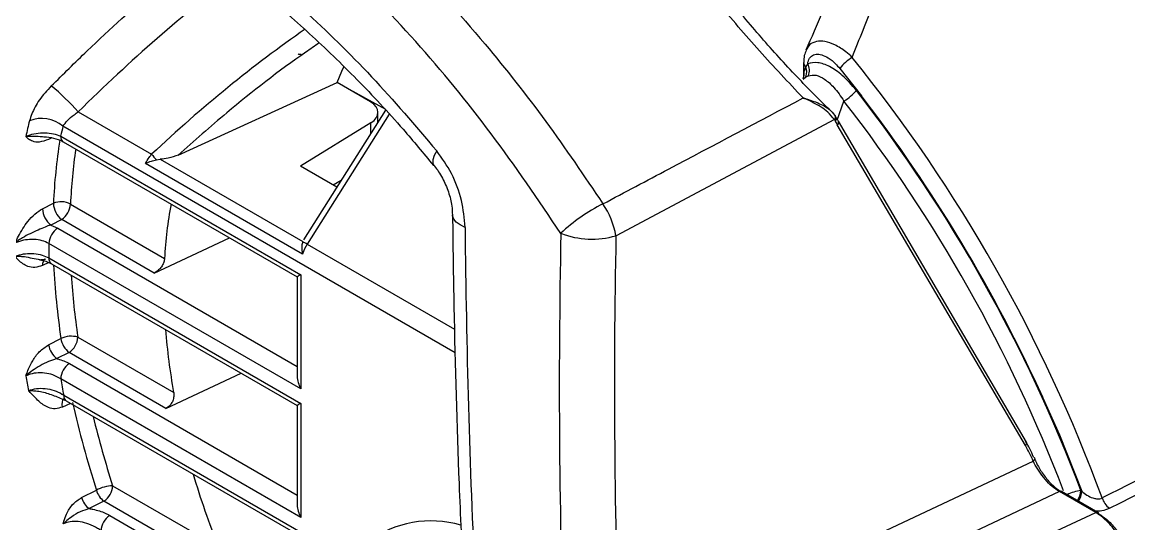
# Model space of a CAD drawing. Extents: x 7 to 113, y 1 to 87.
# Drawn here: x 11.215 to 13.849, y 4.545 to 5.739 of the extents above; entities that cross this region are included whole.
import ezdxf

# ---------------------------------------------------------------- set-up
doc = ezdxf.new("R2010")
doc.units = 0
doc.header["$MEASUREMENT"] = 0
doc.layers.add('OBJECT', color=7, linetype='CONTINUOUS')

msp = doc.modelspace()

# ---------------------------------------------------------------- linework, layer by layer
at = {"layer": 'OBJECT'}
for p, q in [((13.0748, 5.6432), (13.0748, 5.6119)), ((13.0844, 5.6402), (13.0799, 5.6336)), ((13.08, 5.6091), (13.0861, 5.6118)), ((13.1606, 5.629), (13.2123, 5.5636)), ((11.586, 5.4228), (11.9643, 5.5954)), ((12.0441, 5.5493), (11.9643, 5.5954)), ((12.0806, 5.5312), (11.9778, 5.5875)), ((13.0735, 5.6038), (13.08, 5.6091)), ((13.1544, 5.506), (13.1708, 5.5514)), ((11.3481, 5.5256), (11.5229, 5.4247)), ((12.0795, 5.5295), (11.8846, 5.2208)), ((12.0884, 5.5199), (11.8932, 5.2109)), ((12.0617, 5.5014), (12.0617, 5.5245)), ((13.1479, 5.5072), (12.6282, 5.2309)), ((13.1497, 5.5041), (13.1479, 5.5072)), ((13.1521, 5.5122), (13.1501, 5.516)), ((12.2456, 4.9524), (11.3119, 5.4914)), ((12.0449, 5.4999), (11.8774, 5.3963)), ((12.0449, 5.4747), (12.0449, 5.4999)), ((13.6027, 4.7312), (13.1549, 5.4949)), ((13.6053, 4.7398), (13.1575, 5.5035)), ((11.2851, 5.4636), (11.2778, 5.4602)), ((11.3065, 5.468), (11.8782, 5.138)), ((11.3127, 5.4543), (11.8694, 5.1329)), ((11.8821, 5.1873), (11.5086, 5.4029)), ((11.5342, 5.4118), (11.5433, 5.4129)), ((11.5433, 5.4129), (11.8826, 5.217)), ((11.9639, 5.3464), (11.8774, 5.3963)), ((11.9549, 5.3516), (11.9742, 5.3628)), ((11.2635, 5.2951), (11.2892, 5.308)), ((11.3297, 5.3058), (11.5536, 5.1765)), ((11.3089, 5.2693), (11.2831, 5.2563)), ((11.5291, 5.1421), (11.3089, 5.2693)), ((11.2831, 5.2563), (11.2994, 5.2489)), ((11.2994, 5.2489), (11.8694, 4.9198)), ((11.5291, 5.1421), (11.7082, 5.226)), ((11.8826, 5.217), (11.8823, 5.2161)), ((11.8782, 4.8662), (11.2786, 5.2124)), ((11.8932, 5.2109), (12.2439, 5.0084)), ((11.2781, 5.1671), (11.2635, 5.1603)), ((11.2786, 5.1779), (11.8782, 4.8318)), ((11.2848, 5.1642), (11.8694, 4.8267)), ((11.8782, 5.138), (11.8782, 4.8662)), ((11.8694, 5.1329), (11.8694, 4.8958)), ((11.2778, 4.9711), (11.307, 4.9859)), ((11.3472, 4.9895), (11.5754, 4.8577)), ((11.3263, 4.953), (11.2971, 4.9382)), ((11.5571, 4.8198), (11.3263, 4.953)), ((11.3273, 4.9266), (11.8694, 4.6136)), ((11.5571, 4.8198), (11.736, 4.9037)), ((11.8782, 4.56), (11.3065, 4.8901)), ((11.3136, 4.8515), (11.8782, 4.5256)), ((11.3302, 4.8318), (11.3107, 4.8229)), ((11.3199, 4.8378), (11.8694, 4.5205)), ((11.8694, 4.8267), (11.8694, 4.5896)), ((11.8782, 4.8318), (11.8782, 4.56)), ((13.0509, 4.4262), (13.6213, 4.6943)), ((11.3564, 4.6076), (11.3916, 4.6252)), ((11.4302, 4.6354), (11.682, 4.49)), ((13.6836, 4.6217), (13.0945, 4.3448)), ((13.77, 4.5719), (13.6836, 4.6217)), ((13.7751, 4.5724), (13.6888, 4.6223)), ((13.7367, 4.623), (13.7347, 4.6241)), ((11.4093, 4.5988), (11.3742, 4.5812)), ((11.6711, 4.4477), (11.4093, 4.5988)), ((11.4234, 4.5649), (11.7757, 4.3615)), ((13.1945, 4.3053), (13.77, 4.5719))]:
    msp.add_line(p, q, dxfattribs=at)
at = {"layer": 'OBJECT', "flags": 128}
for points in [[(11.9643, 5.5954), (11.9757, 5.6225), (11.9805, 5.6329)], [(13.1485, 5.5177), (13.1496, 5.5169), (13.1502, 5.5161)], [(12.2014, 5.4331), (12.1953, 5.4216), (12.1921, 5.4118), (12.192, 5.4039), (12.1945, 5.3989)], [(12.269, 5.2508), (12.2572, 5.2565), (12.2481, 5.2631), (12.2421, 5.2703), (12.2393, 5.2778), (12.2391, 5.2802)], [(11.3107, 4.8229), (11.3101, 4.829), (11.3105, 4.8345), (11.3118, 4.8391), (11.3141, 4.8425), (11.3168, 4.8443)], [(13.6445, 4.8453), (13.6834, 4.7565), (13.7367, 4.623)], [(13.6219, 4.704), (13.6232, 4.7033), (13.624, 4.7023), (13.6245, 4.7011), (13.6247, 4.6998), (13.6244, 4.6984), (13.6237, 4.697), (13.6226, 4.6956), (13.6213, 4.6943)]]:
    msp.add_lwpolyline(points, dxfattribs=at)
at = {"layer": 'OBJECT'}
for centre, radius, start, end in [((13.0878, 5.6439), 0.013, 183.8423, 232.7051), ((13.0552, 5.6241), 0.0333, 338.3289, 28.7815), ((13.2483, 5.5599), 0.1116, 121.1993, 141.7315), ((10.3084, 3.3279), 3.7045, 20.1933, 38.9238), ((13.0519, 5.6213), 0.0306, 336.5377, 23.75), ((10.9602, 5.1885), 0.5139, 40.99, 50.9145), ((13.1057, 5.6581), 0.1249, 301.407, 319.2976), ((10.3138, 3.3311), 3.6571, 20.7055, 37.8796), ((10.2977, 3.321), 3.6776, 24.4863, 37.5764), ((10.3233, 3.3365), 3.6075, 20.9079, 37.878), ((11.2611, 5.4316), 0.0785, 49.682, 111.6683), ((13.1432, 5.5132), 0.00762, 308.1731, 22.5322), ((13.1455, 5.5101), 0.00728, 305.1276, 17.9414), ((12.2802, 5.2471), 1.0792, 166.1995, 168.2337), ((12.3129, 5.2454), 1.0308, 166.1943, 167.5287), ((13.1506, 5.5008), 0.00739, 306.347, 20.9264), ((12.5931, 5.2523), 1.305, 170.9269, 177.552), ((11.3207, 5.4662), 0.0144, 172.7596, 235.93), ((12.6309, 5.2492), 1.3024, 171.6977, 177.5122), ((11.7171, 5.5848), 0.2517, 219.5018, 223.4022), ((11.3141, 5.2964), 0.0506, 181.4706, 232.2571), ((11.3073, 5.267), 0.0448, 59.9247, 113.7569), ((11.3398, 5.3093), 0.0506, 181.4564, 232.2575), ((11.2835, 5.3079), 0.0462, 303.2297, 357.3473), ((12.5471, 5.1238), 0.9949, 169.4279, 176.9595), ((12.7849, 4.9327), 0.4186, 116.6686, 133.459), ((12.436, 5.1964), 0.1952, 10.1984, 34.4165), ((11.3247, 5.2103), 0.0462, 123.23, 177.3476), ((11.8635, 5.1622), 0.057, 58.5201, 70.7247), ((12.5707, 5.426), 0.2033, 248.7404, 286.4015), ((12.7877, 5.1952), 1.5092, 179.3461, 180.6539), ((11.2783, 5.163), 0.015, 125.4375, 190.2035), ((11.2928, 5.1761), 0.0144, 172.7606, 235.929), ((13.126, 5.2538), 1.8386, 182.8805, 188.3769), ((13.1604, 5.2556), 1.8326, 183.7039, 188.3486), ((13.0735, 5.1285), 1.5224, 184.5533, 190.2464), ((11.3318, 4.9356), 0.056, 74.0391, 116.1977), ((11.358, 4.9937), 0.0516, 188.6702, 232.0924), ((11.301, 4.9916), 0.0462, 303.2299, 357.347), ((11.3288, 4.9789), 0.0516, 188.6716, 232.092), ((11.3526, 4.8879), 0.0462, 123.2303, 177.3476), ((13.2954, 5.2453), 2.1008, 189.5403, 190.5131), ((13.3285, 5.2465), 2.0532, 189.9968, 191.0924), ((11.3279, 4.8497), 0.0144, 172.7815, 235.908), ((13.6534, 5.3502), 2.3752, 192.5518, 197.7705), ((13.6798, 5.3555), 2.3621, 193.5799, 197.75), ((13.5984, 4.7371), 0.00739, 306.35, 20.9239), ((13.5677, 5.2419), 2.0301, 196.5526, 201.7367), ((11.4319, 4.5501), 0.0853, 91.158, 118.2211), ((11.4406, 4.639), 0.0509, 195.7351, 232.1655), ((11.384, 4.6375), 0.0462, 303.2295, 357.3475), ((13.6867, 4.6177), 0.00508, 65.8647, 126.7806), ((13.7465, 4.525), 0.0998, 96.7677, 116.3075), ((13.6902, 4.6259), 0.0446, 325.0723, 357.7617), ((13.6916, 4.6249), 0.0452, 325.3004, 357.5336), ((11.4054, 4.6214), 0.0509, 195.7195, 232.1659), ((13.8333, 4.6219), 0.0504, 197.5917, 232.1966), ((11.4487, 4.5263), 0.0462, 123.2302, 177.3474), ((13.773, 4.5678), 0.00508, 65.8647, 126.7806), ((13.7727, 4.5687), 0.00443, 3.2317, 56.8453), ((12.1882, 4.3013), 0.2508, 73.6712, 126.8142)]:
    msp.add_arc(centre, radius, start, end, dxfattribs=at)
for centre, major_axis, ratio, start_param, end_param in [((11.8768, 4.0536), (1.4456, 2.1448), 0.522119, 0.993394, 1.205), ((11.9047, 4.0967), (1.2421, 1.844), 0.519337, 0.924375, 1.159868), ((12.0017, 5.5239), (0.06, 0.0009), 0.587275, 5.506205, 7.059548), ((13.5115, 5.8341), (0.2555, 0.4414), 0.719689, 2.727079, 2.754128), ((23.1479, 11.2893), (5.5041, 16.751), 0.560269, 2.115265, 2.169133), ((26.3732, 9.4274), (8.7039, 15.04), 0.71887, 2.225239, 2.289687), ((26.4342, 9.3921), (8.654, 14.9534), 0.719689, 2.225246, 2.289695), ((11.9203, 5.1892), (0.0296, 0.0522), 0.572321, 1.47916, 1.919366), ((11.8994, 5.1502), (0.03, 0.0173), 0.00007, 2.356154, 3.141552), ((11.8994, 4.8785), (-0.0212, 0.0367), 0.577335, 0.785358, 1.570756), ((11.8994, 4.844), (0.03, 0.0173), 0.00007, 2.356154, 3.141633), ((13.2541, 4.4088), (0.2504, 0.4328), 0.716843, 5.787436, 5.895695), ((13.2602, 4.4053), (0.2454, 0.4241), 0.719689, 5.787461, 5.89572), ((11.8994, 4.5723), (-0.0212, 0.0367), 0.577335, 0.785358, 1.570756)]:
    msp.add_ellipse(centre, major_axis=major_axis, ratio=ratio, start_param=start_param, end_param=end_param, dxfattribs=at)
for points, knots in [([(10.4104, 6.5691), (10.4776, 6.5809), (10.6121, 6.6045), (10.8262, 6.5985), (11.0457, 6.5621), (11.2685, 6.491), (11.4912, 6.3879), (11.7102, 6.2544), (11.9224, 6.0914), (12.1258, 5.9028), (12.3056, 5.7045), (12.463, 5.505), (12.5524, 5.3728), (12.5971, 5.3067)], [0, 0, 0, 0, 0.0947289, 0.1897538, 0.2844742, 0.3792526, 0.4743386, 0.5691143, 0.6628629, 0.7569108, 0.8506657, 0.9253324, 1, 1, 1, 1]), ([(12.497, 5.2365), (12.4426, 5.3168), (12.3337, 5.4777), (12.1535, 5.6961), (11.963, 5.8941), (11.7623, 6.0664), (11.5546, 6.212), (11.3432, 6.3284), (11.1306, 6.4131), (10.92, 6.4673), (10.7248, 6.4887), (10.5464, 6.4847), (10.4405, 6.4644), (10.3875, 6.4543)], [0, 0, 0, 0, 0.0941084, 0.1885081, 0.2826058, 0.3767764, 0.4712531, 0.5654204, 0.6584643, 0.7518055, 0.8448573, 0.9224279, 1, 1, 1, 1]), ([(10.6884, 6.3065), (10.7366, 6.3045), (10.833, 6.3005), (10.983, 6.2733), (11.136, 6.23), (11.2896, 6.1694), (11.4412, 6.0931), (11.5912, 6.0013), (11.7399, 5.8934), (11.893, 5.7637), (12.0486, 5.6122), (12.1503, 5.493), (12.2014, 5.4331)], [0, 0, 0, 0, 0.095398, 0.1907956, 0.2889546, 0.3871132, 0.4825164, 0.5779195, 0.6761073, 0.7742954, 0.8866037, 1, 1, 1, 1]), ([(10.7575, 6.2346), (10.7782, 6.2346), (10.8374, 6.2346), (10.9383, 6.2218), (11.059, 6.1972), (11.1812, 6.1604), (11.3036, 6.1124), (11.4253, 6.0534), (11.546, 5.9837), (11.6655, 5.9037), (11.7834, 5.8134), (11.8993, 5.7133), (12.0123, 5.6036), (12.1108, 5.4987), (12.1697, 5.4273), (12.1936, 5.3983)], [0, 0, 0, 0, 0.044901, 0.127873, 0.210549, 0.292984, 0.3752, 0.456609, 0.537595, 0.618668, 0.699864, 0.781207, 0.862702, 0.944336, 1, 1, 1, 1]), ([(13.1905, 5.6554), (13.2076, 5.6988), (13.2448, 5.7932), (13.2825, 5.8849), (13.3028, 5.9343)], [0, 0, 0, 0, 0.460735, 1, 1, 1, 1]), ([(11.2842, 5.5874), (11.3125, 5.6153), (11.3946, 5.6963), (11.5158, 5.8066), (11.6129, 5.8819), (11.6511, 5.9115)], [0, 0, 0, 0, 0.242354, 0.702629, 1, 1, 1, 1]), ([(13.188, 5.9215), (13.1778, 5.8985), (13.1417, 5.8167), (13.106, 5.7326), (13.0803, 5.6722)], [0, 0, 0, 0, 0.281039, 1, 1, 1, 1]), ([(13.0737, 5.5587), (13.0385, 5.596), (12.9679, 5.6708), (12.9027, 5.7477), (12.87, 5.7863)], [0, 0, 0, 0, 0.497922, 1, 1, 1, 1]), ([(13.1407, 5.527), (13.1151, 5.5522), (13.0593, 5.6072), (12.9779, 5.6973), (12.9236, 5.7617), (12.896, 5.7944)], [0, 0, 0, 0, 0.293924, 0.641136, 1, 1, 1, 1]), ([(13.1905, 5.6554), (13.1855, 5.6599), (13.1723, 5.6719), (13.1498, 5.6858), (13.1255, 5.6941), (13.1049, 5.6942), (13.0887, 5.6874), (13.0832, 5.677), (13.0806, 5.672)], [0, 0, 0, 0, 0.119228, 0.318817, 0.498972, 0.66867, 0.840348, 1, 1, 1, 1]), ([(11.9217, 5.6896), (11.9111, 5.6823), (11.8357, 5.6307), (11.7223, 5.5434), (11.6243, 5.4567), (11.586, 5.4228)], [0, 0, 0, 0, 0.090061, 0.644113, 1, 1, 1, 1]), ([(11.8715, 5.6636), (11.8717, 5.6635), (11.8732, 5.6631), (11.8757, 5.6629), (11.8781, 5.6629), (11.8787, 5.6629), (11.8787, 5.6629)], [0, 0, 0, 0, 0.150452, 0.807063, 0.98734, 1, 1, 1, 1]), ([(13.081, 5.6722), (13.0792, 5.6682), (13.0751, 5.6591), (13.0755, 5.6488), (13.0756, 5.643)], [0, 0, 0, 0, 0.44339, 1, 1, 1, 1]), ([(13.0844, 5.6402), (13.0849, 5.6425), (13.0865, 5.6499), (13.0926, 5.659), (13.1039, 5.6639), (13.118, 5.6624), (13.1342, 5.6546), (13.1489, 5.6426), (13.1574, 5.6327), (13.1606, 5.629)], [0, 0, 0, 0, 0.072611, 0.232464, 0.384311, 0.536497, 0.701328, 0.887553, 1, 1, 1, 1]), ([(13.2004, 5.5766), (13.1894, 5.5894), (13.1692, 5.6127), (13.1371, 5.6345), (13.1078, 5.6454), (13.0922, 5.6419), (13.0844, 5.6402)], [0, 0, 0, 0, 0.296309, 0.542641, 0.770962, 1, 1, 1, 1]), ([(13.0744, 5.6116), (13.0746, 5.6108), (13.075, 5.6083), (13.0737, 5.6061), (13.0727, 5.6046)], [0, 0, 0, 0, 0.3349196, 1, 1, 1, 1]), ([(13.0799, 5.6336), (13.0775, 5.6279), (13.0743, 5.6208), (13.0752, 5.6133), (13.0754, 5.6117)], [0, 0, 0, 0, 0.79066, 1, 1, 1, 1]), ([(13.0861, 5.6118), (13.0921, 5.6128), (13.1041, 5.6149), (13.1256, 5.6039), (13.1489, 5.5835), (13.163, 5.5628), (13.1708, 5.5514)], [0, 0, 0, 0, 0.220289, 0.445216, 0.694221, 1, 1, 1, 1]), ([(11.2842, 5.5874), (11.2791, 5.582), (11.2639, 5.566), (11.2434, 5.5369), (11.2359, 5.5153), (11.2322, 5.5045)], [0, 0, 0, 0, 0.201187, 0.599016, 1, 1, 1, 1]), ([(12.5971, 5.3067), (12.6492, 5.3343), (12.8081, 5.4184), (12.9669, 5.5024), (13.0737, 5.5587)], [0, 0, 0, 0, 0.328344, 1, 1, 1, 1]), ([(13.1479, 5.5072), (13.1431, 5.5134), (13.1309, 5.5289), (13.1042, 5.5447), (13.0832, 5.5547), (13.075, 5.5582), (13.0738, 5.5587), (13.0737, 5.5587)], [0, 0, 0, 0, 0.291273, 0.731775, 0.961022, 0.99599, 1, 1, 1, 1]), ([(13.0737, 5.5587), (13.0738, 5.5587), (13.0749, 5.5584), (13.0785, 5.5574), (13.0906, 5.5539), (13.112, 5.5461), (13.1357, 5.534), (13.1449, 5.5224), (13.1485, 5.5177)], [0, 0, 0, 0, 0.003813, 0.036465, 0.111777, 0.383706, 0.753032, 1, 1, 1, 1]), ([(11.3119, 5.4914), (11.3151, 5.4959), (11.3215, 5.505), (11.3353, 5.5167), (11.3449, 5.5233), (11.3481, 5.5256)], [0, 0, 0, 0, 0.396075, 0.797139, 1, 1, 1, 1]), ([(13.1575, 5.5035), (13.157, 5.5042), (13.1553, 5.5072), (13.1536, 5.5102), (13.1524, 5.5124)], [0, 0, 0, 0, 0.250015, 1, 1, 1, 1]), ([(11.2237, 5.4672), (11.2255, 5.4679), (11.2326, 5.4711), (11.2478, 5.4749), (11.2689, 5.4763), (11.2899, 5.4742), (11.3009, 5.4701), (11.3065, 5.468)], [0, 0, 0, 0, 0.075651, 0.298161, 0.527692, 0.762957, 1, 1, 1, 1]), ([(11.2237, 5.4672), (11.2238, 5.4672), (11.2246, 5.4673), (11.2294, 5.4679), (11.2402, 5.4685), (11.2549, 5.4673), (11.2654, 5.4666), (11.2693, 5.4664)], [0, 0, 0, 0, 0.0057054, 0.0659364, 0.3707201, 0.7655581, 1, 1, 1, 1]), ([(11.2778, 5.4602), (11.2701, 5.4574), (11.2557, 5.4523), (11.2402, 5.4547), (11.2307, 5.46), (11.226, 5.4645), (11.2241, 5.4667), (11.2237, 5.4671), (11.2237, 5.4672)], [0, 0, 0, 0, 0.315256, 0.591485, 0.816996, 0.968797, 0.996837, 1, 1, 1, 1]), ([(11.2693, 5.4659), (11.2705, 5.4659), (11.2795, 5.466), (11.2954, 5.462), (11.3086, 5.4571), (11.3126, 5.4543), (11.3127, 5.4543)], [0, 0, 0, 0, 0.0685048, 0.5324352, 0.9961463, 1, 1, 1, 1]), ([(12.269, 5.2508), (12.2671, 5.2721), (12.2635, 5.3147), (12.2391, 5.3801), (12.2138, 5.4156), (12.2014, 5.4331)], [0, 0, 0, 0, 0.3369483, 0.673845, 1, 1, 1, 1]), ([(11.5086, 5.4029), (11.5112, 5.4078), (11.5153, 5.4152), (11.5209, 5.4222), (11.5229, 5.4247)], [0, 0, 0, 0, 0.6466904, 1, 1, 1, 1]), ([(11.5086, 5.4029), (11.5087, 5.403), (11.5127, 5.4049), (11.5208, 5.4085), (11.5302, 5.4108), (11.5342, 5.4118)], [0, 0, 0, 0, 0.0088629, 0.5724867, 1, 1, 1, 1]), ([(11.586, 5.4228), (11.5785, 5.4199), (11.5653, 5.4149), (11.5499, 5.4135), (11.5433, 5.4129)], [0, 0, 0, 0, 0.575316, 1, 1, 1, 1]), ([(12.1942, 5.3991), (12.1949, 5.3982), (12.2024, 5.3897), (12.2158, 5.3684), (12.2301, 5.3354), (12.2381, 5.3038), (12.2385, 5.2873), (12.2387, 5.2805)], [0, 0, 0, 0, 0.0283853, 0.2894322, 0.5507214, 0.8136569, 1, 1, 1, 1]), ([(11.1976, 5.213), (11.1976, 5.2131), (11.2004, 5.2186), (11.2093, 5.2365), (11.224, 5.2609), (11.2447, 5.2836), (11.2572, 5.2912), (11.2635, 5.2951)], [0, 0, 0, 0, 0.002801, 0.172014, 0.557121, 0.77845, 1, 1, 1, 1]), ([(12.2391, 5.2801), (12.2401, 5.2072), (12.2429, 4.9927), (12.2513, 4.7034), (12.2611, 4.4886), (12.2646, 4.4128)], [0, 0, 0, 0, 0.250071, 0.735231, 1, 1, 1, 1]), ([(11.2831, 5.2563), (11.2785, 5.2548), (11.2685, 5.2514), (11.2457, 5.2411), (11.224, 5.2316), (11.2062, 5.22), (11.2004, 5.2155), (11.1976, 5.2131), (11.1976, 5.213)], [0, 0, 0, 0, 0.152595, 0.335214, 0.766582, 0.880805, 0.996724, 1, 1, 1, 1]), ([(11.2786, 5.2124), (11.2733, 5.2148), (11.2628, 5.2197), (11.2428, 5.2225), (11.2224, 5.2214), (11.2071, 5.2175), (11.1997, 5.214), (11.1976, 5.213)], [0, 0, 0, 0, 0.2274708, 0.4548545, 0.6822369, 0.909583, 1, 1, 1, 1]), ([(11.8823, 5.2161), (11.8815, 5.2131), (11.8801, 5.2073), (11.8803, 5.1969), (11.8814, 5.1902), (11.8821, 5.1874), (11.8821, 5.1873)], [0, 0, 0, 0, 0.378294, 0.740606, 0.99227, 1, 1, 1, 1]), ([(13.8024, 4.582), (14.0851, 4.7236), (14.4896, 4.9261), (14.8939, 5.1287), (15.0156, 5.1897)], [0, 0, 0, 0, 0.699038, 1, 1, 1, 1]), ([(11.1976, 5.1814), (11.1997, 5.1823), (11.2071, 5.1854), (11.2224, 5.1887), (11.2428, 5.189), (11.2628, 5.1855), (11.2733, 5.1805), (11.2786, 5.1779)], [0, 0, 0, 0, 0.090606, 0.317989, 0.545362, 0.772689, 1, 1, 1, 1]), ([(11.1976, 5.1814), (11.1976, 5.1815), (11.2004, 5.1817), (11.2062, 5.182), (11.224, 5.1815), (11.2416, 5.1765), (11.2558, 5.1742), (11.2572, 5.174)], [0, 0, 0, 0, 0.004609, 0.167679, 0.328362, 0.935193, 1, 1, 1, 1]), ([(11.2635, 5.1603), (11.2572, 5.1582), (11.2447, 5.1539), (11.224, 5.1575), (11.2093, 5.1688), (11.2004, 5.1784), (11.1976, 5.1814), (11.1976, 5.1814)], [0, 0, 0, 0, 0.2215503, 0.4428786, 0.8279855, 0.9972015, 1, 1, 1, 1]), ([(11.2571, 5.1733), (11.2619, 5.1724), (11.2729, 5.1704), (11.2804, 5.1664), (11.2847, 5.1642)], [0, 0, 0, 0, 0.432187, 1, 1, 1, 1]), ([(11.2702, 5.1756), (11.2697, 5.1754), (11.2666, 5.1737), (11.2623, 5.1731), (11.26, 5.1734), (11.2588, 5.1736)], [0, 0, 0, 0, 0.080082, 0.528887, 1, 1, 1, 1]), ([(11.5536, 5.1765), (11.5532, 5.1737), (11.5524, 5.1681), (11.5479, 5.1591), (11.5417, 5.151), (11.535, 5.1452), (11.5307, 5.143), (11.5291, 5.1421)], [0, 0, 0, 0, 0.216607, 0.433171, 0.650771, 0.869524, 1, 1, 1, 1]), ([(14.6389, 5.0346), (14.6236, 5.0269), (14.5469, 4.9884), (14.2623, 4.8458), (13.9931, 4.7108), (13.7852, 4.6066)], [0, 0, 0, 0, 0.0539192, 0.2695963, 1, 1, 1, 1]), ([(11.2237, 4.8971), (11.2237, 4.8972), (11.2241, 4.8982), (11.226, 4.9037), (11.2307, 4.916), (11.2402, 4.9349), (11.2557, 4.9566), (11.2701, 4.9661), (11.2778, 4.9711)], [0, 0, 0, 0, 0.003163, 0.031203, 0.183004, 0.408517, 0.684745, 1, 1, 1, 1]), ([(11.2971, 4.9382), (11.2905, 4.9361), (11.277, 4.9317), (11.2576, 4.9215), (11.2402, 4.9109), (11.2294, 4.9024), (11.2246, 4.898), (11.2238, 4.8972), (11.2237, 4.8971)], [0, 0, 0, 0, 0.245859, 0.504617, 0.760111, 0.957333, 0.996308, 1, 1, 1, 1]), ([(11.2971, 4.9382), (11.298, 4.938), (11.3092, 4.9353), (11.3186, 4.9308), (11.3273, 4.9266)], [0, 0, 0, 0, 0.0818267, 1, 1, 1, 1]), ([(11.3065, 4.8901), (11.3005, 4.8935), (11.2893, 4.9), (11.2683, 4.9046), (11.248, 4.9047), (11.233, 4.9014), (11.2257, 4.898), (11.2237, 4.8971)], [0, 0, 0, 0, 0.252207, 0.478104, 0.698139, 0.91548, 1, 1, 1, 1]), ([(11.2299, 4.862), (11.2315, 4.8626), (11.2386, 4.8655), (11.2537, 4.8682), (11.2752, 4.8672), (11.2966, 4.8617), (11.308, 4.8549), (11.3136, 4.8515)], [0, 0, 0, 0, 0.066218, 0.289537, 0.521764, 0.76004, 1, 1, 1, 1]), ([(11.2299, 4.862), (11.23, 4.862), (11.2323, 4.8621), (11.2379, 4.8622), (11.253, 4.8614), (11.2767, 4.856), (11.2958, 4.8481), (11.3054, 4.8442)], [0, 0, 0, 0, 0.003789, 0.107042, 0.248882, 0.625596, 1, 1, 1, 1]), ([(11.3107, 4.8229), (11.305, 4.8211), (11.2936, 4.8174), (11.2733, 4.8219), (11.2533, 4.8365), (11.2394, 4.8526), (11.2313, 4.8606), (11.23, 4.8619), (11.2299, 4.862)], [0, 0, 0, 0, 0.174612, 0.349138, 0.641913, 0.941153, 0.997521, 1, 1, 1, 1]), ([(11.5754, 4.8577), (11.5757, 4.8545), (11.5763, 4.8481), (11.5737, 4.838), (11.5688, 4.8291), (11.5628, 4.8229), (11.5587, 4.8206), (11.5571, 4.8198)], [0, 0, 0, 0, 0.220857, 0.441926, 0.65769, 0.867328, 1, 1, 1, 1]), ([(11.3052, 4.8438), (11.3104, 4.8421), (11.3161, 4.8402), (11.3195, 4.8379), (11.3197, 4.8377)], [0, 0, 0, 0, 0.921379, 1, 1, 1, 1]), ([(13.6836, 4.6217), (13.6778, 4.6256), (13.666, 4.6332), (13.6491, 4.6509), (13.6344, 4.6704), (13.6257, 4.6853), (13.622, 4.6927), (13.6213, 4.6943)], [0, 0, 0, 0, 0.231455, 0.462802, 0.696834, 0.935031, 1, 1, 1, 1]), ([(13.6244, 4.6991), (13.6272, 4.6932), (13.6335, 4.6799), (13.6488, 4.6571), (13.667, 4.636), (13.6796, 4.6268), (13.6853, 4.6227)], [0, 0, 0, 0, 0.2201064, 0.501027, 0.7736464, 1, 1, 1, 1]), ([(13.7367, 4.623), (13.7407, 4.6196), (13.7484, 4.6129), (13.761, 4.607), (13.7703, 4.6049), (13.777, 4.6046), (13.7816, 4.6051), (13.7844, 4.6063), (13.7852, 4.6066)], [0, 0, 0, 0, 0.295538, 0.575717, 0.740309, 0.809194, 0.945638, 1, 1, 1, 1]), ([(11.3126, 4.545), (11.3127, 4.5451), (11.3131, 4.5471), (11.315, 4.5551), (11.3209, 4.5715), (11.3343, 4.593), (11.3489, 4.6026), (11.3564, 4.6076)], [0, 0, 0, 0, 0.0036719, 0.0756204, 0.2945902, 0.6352035, 1, 1, 1, 1]), ([(11.3742, 4.5812), (11.3671, 4.5789), (11.3522, 4.5743), (11.3333, 4.5626), (11.3202, 4.5525), (11.3143, 4.5467), (11.3127, 4.545), (11.3126, 4.545)], [0, 0, 0, 0, 0.307724, 0.642115, 0.89978, 0.995744, 1, 1, 1, 1]), ([(11.3742, 4.5812), (11.3772, 4.5807), (11.3909, 4.5785), (11.4081, 4.5731), (11.4198, 4.5669), (11.4234, 4.5649)], [0, 0, 0, 0, 0.166873, 0.742788, 1, 1, 1, 1]), ([(13.8365, 4.4913), (13.8319, 4.5014), (13.8226, 4.5216), (13.8008, 4.5482), (13.7825, 4.5641), (13.7723, 4.5705), (13.77, 4.5719)], [0, 0, 0, 0, 0.302947, 0.605662, 0.913217, 1, 1, 1, 1]), ([(13.8024, 4.582), (13.8022, 4.582), (13.7969, 4.5793), (13.7867, 4.5756), (13.7753, 4.5751), (13.7707, 4.575)], [0, 0, 0, 0, 0.014316, 0.602623, 1, 1, 1, 1]), ([(13.7771, 4.569), (13.7844, 4.5641), (13.799, 4.5543), (13.8196, 4.5313), (13.8322, 4.511), (13.837, 4.499), (13.8382, 4.4962)], [0, 0, 0, 0, 0.30101, 0.601823, 0.907076, 1, 1, 1, 1]), ([(11.4025, 4.5284), (11.3999, 4.5304), (11.3914, 4.5367), (11.3749, 4.5447), (11.3538, 4.5503), (11.3338, 4.5511), (11.3203, 4.5484), (11.314, 4.5456), (11.3126, 4.545)], [0, 0, 0, 0, 0.110279, 0.354069, 0.569426, 0.763379, 0.947633, 1, 1, 1, 1])]:
    msp.add_open_spline(points, degree=3, knots=knots, dxfattribs=at)

doc.saveas('drawing.dxf')
